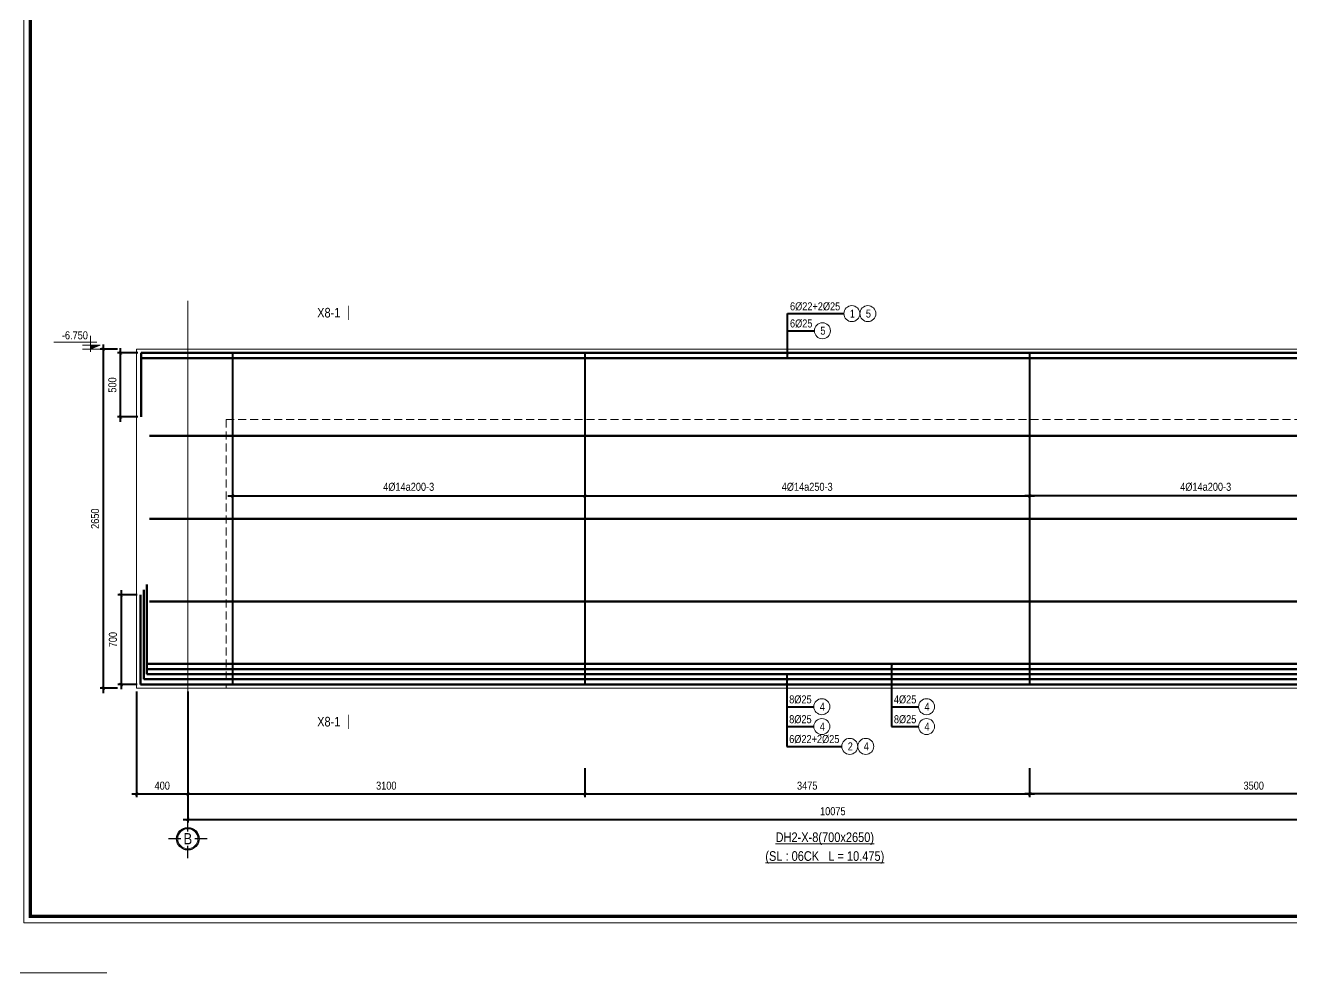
# Model space of a CAD drawing. Header units: millimetres. Extents: x 3014920 to 3563667, y -1638653 to -1356471.
# Drawn here: x 3128014 to 3137905, y -1601326 to -1593923 of the extents above; entities that cross this region are included whole.
import ezdxf
from ezdxf.enums import TextEntityAlignment as Align
from ezdxf.xclip import XClip

# ---------------------------------------------------------------- set-up
doc = ezdxf.new("R2010")
doc.units = ezdxf.units.MM
doc.header["$MEASUREMENT"] = 0
doc.header["$XCLIPFRAME"] = 0
doc.header["$PDMODE"] = 2
for name, pattern in [('6 TANG DIEN HINH 14-15$0$ACAD_ISO10W100', [18, 12, -3, 0, -3]), ('ACAD_ISO04W100', [30, 24, -3, 0, -3]), ('HIDDEN', [0.375, 0.25, -0.125])]:
    doc.linetypes.add(name, pattern=pattern)
doc.layers.get('0').update_dxf_attribs({"lineweight": 9})
doc.layers.get('Defpoints').update_dxf_attribs({"color": 10, "lineweight": 0})
for name, color, linetype, lineweight in [('2', 2, 'Continuous', 20), ('CDAI', 21, 'Continuous', 40), ('CTHEP', 50, 'Continuous', 50), ('DBAO', 90, 'Continuous', 13), ('DGIONG', 130, 'Continuous', 13), ('HATCH', 154, 'Continuous', 9), ('KTH', 154, 'Continuous', 9), ('Net khuat', 8, 'HIDDEN', 13), ('TEXT', 7, 'Continuous', 15), ('TRUC', 251, 'ACAD_ISO04W100', 9)]:
    doc.layers.add(name, color=color, linetype=linetype, lineweight=lineweight)
doc.layers.add('8', color=8, linetype='Continuous')
doc.styles.add('HELVECONDENSE', font='VHELVCN_0.TTF')
doc.styles.add('Star-HelCon', font='VHELVCN_0.TTF')
doc.styles.add('TTP-HelCon', font='VHELVCN_0.TTF')
doc.styles.add('VNI-HELVE-CONDENSE', font='VHELVCN_0.TTF')
doc.dimstyles.new('kc-25', dxfattribs={"dimtxt": 62.5, "dimasz": 20, "dimexe": 20, "dimexo": 50, "dimgap": 25, "dimtad": 3, "dimdec": 0, "dimzin": 0, "dimdsep": 46, "dimtxsty": 'VNI-HELVE-CONDENSE', "dimblk": 'DIM', "dimcen": 2.5, "dimclrd": 256, "dimclre": 154, "dimclrt": 7, "dimaunit": 1, "dimadec": 0, "dimazin": 0, "dimtfac": 1, "dimtdec": 0, "dimtix": 1, "dimtmove": 0, "dimatfit": 3, "dimldrblk": 'DOT', "dimfxl": 1, "dimtolj": 1, "dimtzin": 0, "dimarcsym": 0})
doc.dimstyles.new('TTP-25', dxfattribs={"dimscale": 25, "dimtxt": 2.5, "dimasz": 1, "dimexe": 1, "dimexo": 1, "dimgap": 0.09, "dimtad": 0, "dimdec": 4, "dimrnd": 1, "dimzin": 9, "dimdsep": 46, "dimtxsty": 'TTP-HelCon', "dimblk": 'ARCHTICK', "dimcen": 0.09, "dimdle": 1.5, "dimclrd": 256, "dimclre": 256, "dimclrt": 7, "dimadec": 0, "dimazin": 0, "dimtfac": 1, "dimtdec": 4, "dimtmove": 0, "dimatfit": 3, "dimldrblk": 'ARCHTICK', "dimfxl": 1, "dimtvp": 1, "dimtolj": 1, "dimtzin": 0, "dimarcsym": 0})

# ---------------------------------------------------------------- blocks, each defined once
blk = doc.blocks.new('_ArchTick')
at = {"color": 0, "linetype": 'ByBlock', "const_width": 0.15}
blk.add_lwpolyline([(-0.5, -0.5), (0.5, 0.5)], dxfattribs=at)
blk = doc.blocks.new('*D1247')
at = {"layer": 'Defpoints', "color": 0, "transparency": 16777216}
for p in [(48700, -775), (55100, -775), (48700, -1276)]:
    blk.add_point(p, dxfattribs=at)
at = {"layer": 'KTH', "lineweight": -2, "transparency": 16777216}
for p, q in [((48700, -800), (48700, -1301)), ((55100, -800), (55100, -1301)), ((55137.5, -1276), (48662.5, -1276))]:
    blk.add_line(p, q, dxfattribs=at)
at = {"layer": 'KTH', "lineweight": -2, "transparency": 16777216, "xscale": 25, "yscale": 25, "zscale": 25, "rotation": 180}
blk.add_blockref('_ArchTick', (48700, -1276), dxfattribs=at)
at = {"layer": 'KTH', "lineweight": -2, "transparency": 16777216, "xscale": 25, "yscale": 25, "zscale": 25}
blk.add_blockref('_ArchTick', (55100, -1276), dxfattribs=at)
at = {"layer": 'KTH', "color": 7, "transparency": 16777216, "insert": (51900, -1212.2), "char_height": 62.5, "attachment_point": 5, "style": 'TTP-HelCon'}
blk.add_mtext('\\A1;6400', dxfattribs=at)
blk = doc.blocks.new('CODE')
at = {"layer": 'DBAO'}
for p, q in [((-62.5, -20), (-62.5, 105)), ((-62.5, 0), (-137.5, 30)), ((-137.5, 30), (0, 30)), ((-137.5, 0), (0, 0)), ((-112.5, 55), (223.6, 55))]:
    blk.add_line(p, q, dxfattribs=at)
at = {"layer": 'HATCH', "color": 1}
blk.add_solid([(-62.5, 0), (-137.5, 30), (-62.5, 30)], dxfattribs=at)
blk = doc.blocks.new('dau truc')
blk.add_circle((0, 0), 180)
at = {"layer": '8'}
for p, q in [((0, 127), (0, 345)), ((-127, 0), (-345, 0)), ((0, -345), (0, -127)), ((345, 0), (127, 0))]:
    blk.add_line(p, q, dxfattribs=at)
blk.add_circle((0, 0), 200, dxfattribs=at)
at = {"layer": 'TEXT', "style": 'HELVECONDENSE'}
blk.add_attdef('A', text='', height=233, dxfattribs=at).set_placement((0, 0), align=Align.MIDDLE)
blk = doc.blocks.new('*D1194')
at = {"layer": 'Defpoints', "color": 0, "transparency": 16777216}
for p in [(-1135.5, 5426.4), (-1271.5, 2776.4), (-1135.5, 2776.4)]:
    blk.add_point(p, dxfattribs=at)
at = {"layer": 'KTH', "lineweight": -2, "transparency": 16777216}
for p, q in [((-1271.5, 5463.9), (-1271.5, 2738.9)), ((-1160.5, 5426.4), (-1296.5, 5426.4)), ((-1160.5, 2776.4), (-1296.5, 2776.4))]:
    blk.add_line(p, q, dxfattribs=at)
at = {"layer": 'KTH', "lineweight": -2, "transparency": 16777216, "xscale": 25, "yscale": 25, "zscale": 25}
for p, rotation in [((-1271.5, 5426.4), 90), ((-1271.5, 2776.4), 270)]:
    blk.add_blockref('_ArchTick', p, dxfattribs=dict(at, rotation=rotation))
at = {"layer": 'KTH', "color": 7, "transparency": 16777216, "insert": (-1335.4, 4101.4), "char_height": 62.5, "attachment_point": 5, "rotation": 90, "style": 'TTP-HelCon'}
blk.add_mtext('\\A1;2650', dxfattribs=at)
blk = doc.blocks.new('*D1195')
at = {"layer": 'Defpoints', "color": 0, "transparency": 16777216}
for p in [(2488.9, 2176.4), (5963.9, 2176.4), (5963.9, 1951.4)]:
    blk.add_point(p, dxfattribs=at)
at = {"layer": 'KTH', "lineweight": -2, "transparency": 16777216}
for p, q in [((2488.9, 2151.4), (2488.9, 1926.4)), ((5963.9, 2151.4), (5963.9, 1926.4)), ((2451.4, 1951.4), (6001.4, 1951.4))]:
    blk.add_line(p, q, dxfattribs=at)
at = {"layer": 'KTH', "lineweight": -2, "transparency": 16777216, "xscale": 25, "yscale": 25, "zscale": 25, "rotation": 180}
blk.add_blockref('_ArchTick', (2488.9, 1951.4), dxfattribs=at)
at = {"layer": 'KTH', "lineweight": -2, "transparency": 16777216, "xscale": 25, "yscale": 25, "zscale": 25}
blk.add_blockref('_ArchTick', (5963.9, 1951.4), dxfattribs=at)
at = {"layer": 'KTH', "color": 7, "transparency": 16777216, "insert": (4226.4, 2015.2), "char_height": 62.5, "attachment_point": 5, "style": 'TTP-HelCon'}
blk.add_mtext('\\A1;3475', dxfattribs=at)
blk = doc.blocks.new('DIM')
h = blk.add_hatch(color=1)
h.paths.add_polyline_path([(0.49, 0.29, 1), (0.29, 0.49), (-0.19, 0), (0.19, 0)])
h.paths.add_polyline_path([(0.19, 0), (-0.19, 0), (-0.49, -0.29, 1), (-0.29, -0.49)])
at = {"color": 9}
for p, q in [((-0.19, 0), (-1.5, 0)), ((0.19, 0), (1.5, 0))]:
    blk.add_line(p, q, dxfattribs=at)
at = {"color": 1}
for p, q in [((-0.49, -0.29), (0.29, 0.49)), ((-0.29, -0.49), (0.49, 0.29)), ((-0.19, 0), (0.19, 0))]:
    blk.add_line(p, q, dxfattribs=at)
blk.add_arc((-0.39, -0.39), 0.138, 135, 315, dxfattribs=at)
blk = doc.blocks.new('*D1196')
at = {"layer": 'Defpoints', "color": 0, "transparency": 16777216}
for p in [(-611.1, 2176.4), (2488.9, 2176.4), (2488.9, 1951.4)]:
    blk.add_point(p, dxfattribs=at)
at = {"layer": 'KTH', "lineweight": -2, "transparency": 16777216}
for p, q in [((-611.1, 2151.4), (-611.1, 1926.4)), ((2488.9, 2151.4), (2488.9, 1926.4)), ((-648.6, 1951.4), (2526.4, 1951.4))]:
    blk.add_line(p, q, dxfattribs=at)
at = {"layer": 'KTH', "lineweight": -2, "transparency": 16777216, "xscale": 25, "yscale": 25, "zscale": 25, "rotation": 180}
blk.add_blockref('_ArchTick', (-611.1, 1951.4), dxfattribs=at)
at = {"layer": 'KTH', "lineweight": -2, "transparency": 16777216, "xscale": 25, "yscale": 25, "zscale": 25}
blk.add_blockref('_ArchTick', (2488.9, 1951.4), dxfattribs=at)
at = {"layer": 'KTH', "color": 7, "transparency": 16777216, "insert": (938.9, 2015.2), "char_height": 62.5, "attachment_point": 5, "style": 'TTP-HelCon'}
blk.add_mtext('\\A1;3100', dxfattribs=at)
blk = doc.blocks.new('*D1197')
at = {"layer": 'Defpoints', "color": 0, "transparency": 16777216}
for p in [(-611.1, 2176.4), (9463.9, 2151.4), (9463.9, 1751.5)]:
    blk.add_point(p, dxfattribs=at)
at = {"layer": 'KTH', "lineweight": -2, "transparency": 16777216}
for p, q in [((-611.1, 2151.4), (-611.1, 1726.5)), ((9463.9, 2126.4), (9463.9, 1726.5)), ((-648.6, 1751.5), (9501.4, 1751.5))]:
    blk.add_line(p, q, dxfattribs=at)
at = {"layer": 'KTH', "lineweight": -2, "transparency": 16777216, "xscale": 25, "yscale": 25, "zscale": 25, "rotation": 180}
blk.add_blockref('_ArchTick', (-611.1, 1751.5), dxfattribs=at)
at = {"layer": 'KTH', "lineweight": -2, "transparency": 16777216, "xscale": 25, "yscale": 25, "zscale": 25}
blk.add_blockref('_ArchTick', (9463.9, 1751.5), dxfattribs=at)
at = {"layer": 'KTH', "color": 7, "transparency": 16777216, "insert": (4426.4, 1815.3), "char_height": 62.5, "attachment_point": 5, "style": 'TTP-HelCon'}
blk.add_mtext('\\A1;10075', dxfattribs=at)
blk = doc.blocks.new('*D1198')
at = {"layer": 'Defpoints', "color": 0, "transparency": 16777216}
for p in [(-261.1, 4476.9), (2488.9, 4476.9), (2488.9, 4279.8)]:
    blk.add_point(p, dxfattribs=at)
at = {"layer": 'KTH', "lineweight": -2, "transparency": 16777216}
for p, q in [((-261.1, 4451.9), (-261.1, 4254.8)), ((2488.9, 4451.9), (2488.9, 4254.8)), ((-298.6, 4279.8), (2526.4, 4279.8))]:
    blk.add_line(p, q, dxfattribs=at)
at = {"layer": 'KTH', "lineweight": -2, "transparency": 16777216, "xscale": 25, "yscale": 25, "zscale": 25, "rotation": 180}
blk.add_blockref('_ArchTick', (-261.1, 4279.8), dxfattribs=at)
at = {"layer": 'KTH', "lineweight": -2, "transparency": 16777216, "xscale": 25, "yscale": 25, "zscale": 25}
blk.add_blockref('_ArchTick', (2488.9, 4279.8), dxfattribs=at)
at = {"layer": 'KTH', "color": 7, "transparency": 16777216, "insert": (1113.9, 4349.7), "char_height": 62.5, "attachment_point": 5, "style": 'TTP-HelCon'}
blk.add_mtext('\\A1;4Þ14a200-3', dxfattribs=at)
blk = doc.blocks.new('*D1199')
at = {"layer": 'Defpoints', "color": 0, "transparency": 16777216}
for p in [(2488.9, 4476.9), (5963.9, 4476.9), (5963.9, 4279.8)]:
    blk.add_point(p, dxfattribs=at)
at = {"layer": 'KTH', "lineweight": -2, "transparency": 16777216}
for p, q in [((2488.9, 4451.9), (2488.9, 4254.8)), ((5963.9, 4451.9), (5963.9, 4254.8)), ((2451.4, 4279.8), (6001.4, 4279.8))]:
    blk.add_line(p, q, dxfattribs=at)
at = {"layer": 'KTH', "lineweight": -2, "transparency": 16777216, "xscale": 25, "yscale": 25, "zscale": 25, "rotation": 180}
blk.add_blockref('_ArchTick', (2488.9, 4279.8), dxfattribs=at)
at = {"layer": 'KTH', "lineweight": -2, "transparency": 16777216, "xscale": 25, "yscale": 25, "zscale": 25}
blk.add_blockref('_ArchTick', (5963.9, 4279.8), dxfattribs=at)
at = {"layer": 'KTH', "color": 7, "transparency": 16777216, "insert": (4226.4, 4349.7), "char_height": 62.5, "attachment_point": 5, "style": 'TTP-HelCon'}
blk.add_mtext('\\A1;4Þ14a250-3', dxfattribs=at)
blk = doc.blocks.new('*D1200')
at = {"layer": 'Defpoints', "color": 0, "transparency": 16777216}
for p in [(5963.9, 2176.4), (9463.9, 2176.4), (5963.9, 1951.4)]:
    blk.add_point(p, dxfattribs=at)
at = {"layer": 'KTH', "lineweight": -2, "transparency": 16777216}
for p, q in [((5963.9, 2151.4), (5963.9, 1926.4)), ((9463.9, 2151.4), (9463.9, 1926.4)), ((9501.4, 1951.4), (5926.4, 1951.4))]:
    blk.add_line(p, q, dxfattribs=at)
at = {"layer": 'KTH', "lineweight": -2, "transparency": 16777216, "xscale": 25, "yscale": 25, "zscale": 25, "rotation": 180}
blk.add_blockref('_ArchTick', (5963.9, 1951.4), dxfattribs=at)
at = {"layer": 'KTH', "lineweight": -2, "transparency": 16777216, "xscale": 25, "yscale": 25, "zscale": 25}
blk.add_blockref('_ArchTick', (9463.9, 1951.4), dxfattribs=at)
at = {"layer": 'KTH', "color": 7, "transparency": 16777216, "insert": (7713.9, 2015.2), "char_height": 62.5, "attachment_point": 5, "style": 'TTP-HelCon'}
blk.add_mtext('\\A1;3500', dxfattribs=at)
blk = doc.blocks.new('*D1201')
at = {"layer": 'Defpoints', "color": 0, "transparency": 16777216}
for p in [(5963.9, 4476.9), (8713.9, 4476.9), (5963.9, 4279.8)]:
    blk.add_point(p, dxfattribs=at)
at = {"layer": 'KTH', "lineweight": -2, "transparency": 16777216}
for p, q in [((5963.9, 4451.9), (5963.9, 4254.8)), ((8713.9, 4451.9), (8713.9, 4254.8)), ((8751.4, 4279.8), (5926.4, 4279.8))]:
    blk.add_line(p, q, dxfattribs=at)
at = {"layer": 'KTH', "lineweight": -2, "transparency": 16777216, "xscale": 25, "yscale": 25, "zscale": 25, "rotation": 180}
blk.add_blockref('_ArchTick', (5963.9, 4279.8), dxfattribs=at)
at = {"layer": 'KTH', "lineweight": -2, "transparency": 16777216, "xscale": 25, "yscale": 25, "zscale": 25}
blk.add_blockref('_ArchTick', (8713.9, 4279.8), dxfattribs=at)
at = {"layer": 'KTH', "color": 7, "transparency": 16777216, "insert": (7338.9, 4349.7), "char_height": 62.5, "attachment_point": 5, "style": 'TTP-HelCon'}
blk.add_mtext('\\A1;4Þ14a200-3', dxfattribs=at)
blk = doc.blocks.new('*D1202')
at = {"layer": 'Defpoints', "color": 0, "transparency": 16777216}
for p in [(-981.1, 3506.4), (-1132.5, 2806.4), (-981.1, 2806.4)]:
    blk.add_point(p, dxfattribs=at)
at = {"layer": 'KTH', "lineweight": -2, "transparency": 16777216}
for p, q in [((-1006.1, 3506.4), (-1157.5, 3506.4)), ((-1132.5, 3543.9), (-1132.5, 2768.9)), ((-1006.1, 2806.4), (-1157.5, 2806.4))]:
    blk.add_line(p, q, dxfattribs=at)
at = {"layer": 'KTH', "lineweight": -2, "transparency": 16777216, "xscale": 25, "yscale": 25, "zscale": 25}
for p, rotation in [((-1132.5, 3506.4), 90), ((-1132.5, 2806.4), 270)]:
    blk.add_blockref('_ArchTick', p, dxfattribs=dict(at, rotation=rotation))
at = {"layer": 'KTH', "color": 7, "transparency": 16777216, "insert": (-1196.3, 3156.4), "char_height": 62.5, "attachment_point": 5, "rotation": 90, "style": 'TTP-HelCon'}
blk.add_mtext('\\A1;700', dxfattribs=at)
blk = doc.blocks.new('*D1203')
at = {"layer": 'Defpoints', "color": 0, "transparency": 16777216}
for p in [(-1136.4, 5396.4), (-976.7, 5396.4), (-976.7, 4896.4)]:
    blk.add_point(p, dxfattribs=at)
at = {"layer": 'KTH', "lineweight": -2, "transparency": 16777216}
for p, q in [((-1001.7, 5396.4), (-1161.4, 5396.4)), ((-1136.4, 4858.9), (-1136.4, 5433.9)), ((-1001.7, 4896.4), (-1161.4, 4896.4))]:
    blk.add_line(p, q, dxfattribs=at)
at = {"layer": 'KTH', "lineweight": -2, "transparency": 16777216, "xscale": 25, "yscale": 25, "zscale": 25}
for p, rotation in [((-1136.4, 5396.4), 90), ((-1136.4, 4896.4), 270)]:
    blk.add_blockref('_ArchTick', p, dxfattribs=dict(at, rotation=rotation))
at = {"layer": 'KTH', "color": 7, "transparency": 16777216, "insert": (-1200.3, 5146.4), "char_height": 62.5, "attachment_point": 5, "rotation": 90, "style": 'TTP-HelCon'}
blk.add_mtext('\\A1;500', dxfattribs=at)
blk = doc.blocks.new('MC')
at = {"layer": 'CTHEP', "const_width": 10, "elevation": 0}
blk.add_lwpolyline([(36, 150), (36, 0)], dxfattribs=at)
at = {"layer": 'TEXT', "style": 'TTP-HelCon'}
blk.add_attdef('A', text='', height=100, dxfattribs=at).set_placement((-50, 26), align=Align.RIGHT)
blk = doc.blocks.new('*D1206')
at = {"layer": 'Defpoints', "color": 0, "transparency": 16777216}
for p in [(-1011.1, 2776.4), (-611.1, 2776.4), (-611.1, 1951.4)]:
    blk.add_point(p, dxfattribs=at)
at = {"layer": 'KTH', "lineweight": -2, "transparency": 16777216}
for p, q in [((-1011.1, 2751.4), (-1011.1, 1926.4)), ((-611.1, 2751.4), (-611.1, 1926.4)), ((-1048.6, 1951.4), (-573.6, 1951.4))]:
    blk.add_line(p, q, dxfattribs=at)
at = {"layer": 'KTH', "lineweight": -2, "transparency": 16777216, "xscale": 25, "yscale": 25, "zscale": 25, "rotation": 180}
blk.add_blockref('_ArchTick', (-1011.1, 1951.4), dxfattribs=at)
at = {"layer": 'KTH', "lineweight": -2, "transparency": 16777216, "xscale": 25, "yscale": 25, "zscale": 25}
blk.add_blockref('_ArchTick', (-611.1, 1951.4), dxfattribs=at)
at = {"layer": 'KTH', "color": 7, "transparency": 16777216, "insert": (-811.1, 2015.2), "char_height": 62.5, "attachment_point": 5, "style": 'TTP-HelCon'}
blk.add_mtext('\\A1;400', dxfattribs=at)
blk = doc.blocks.new('CHG_XX_Khung ten')
blk.add_lwpolyline([(15, 579), (826, 579), (826, 15), (15, 15)], close=True)
at = {"color": 4, "linetype": 'Continuous', "const_width": 1}
blk.add_lwpolyline([(17, 577), (824, 577), (824, 17), (17, 17)], close=True, dxfattribs=at)
at = {"layer": 'Defpoints', "color": 1, "ltscale": 2}
blk.add_lwpolyline([(40.06, 0), (0, 0), (0, 40)], dxfattribs=at)
blk = doc.blocks.new('2X-6')
at = {"layer": 'CTHEP'}
blk.add_line((62408.63368, 325.00001), (-295.8093, 325), dxfattribs=at)
blk.add_lwpolyline([(-320.00014, -145), (62469.99431, -144.99999), (62469.99431, -144.99999)], dxfattribs=at)
at = {"layer": 'KTH'}
dim = blk.add_linear_dim(base=(48700.00181, -1276), p1=(55100.00181, -775), p2=(48700.00181, -775), dimstyle='TTP-25', override={"dimtmove": 1}, dxfattribs=at)
dim.commit()
dim.dimension.update_dxf_attribs({"geometry": '*D1247', "text_midpoint": (51900.00181, -1212.16666)})
blk = doc.blocks.new('2X-8')
at = {"layer": 'CDAI'}
for points in [[(-261.10339, 5396.41255), (-261.10339, 2806.41255)], [(5963.89528, 5396.41044), (5963.89528, 2806.41044)]]:
    blk.add_lwpolyline(points, dxfattribs=at)
at = {"layer": 'CDAI', "elevation": 0}
blk.add_lwpolyline([(2488.89528, 5396.41255), (2488.89528, 2806.41255)], dxfattribs=at)
at = {"layer": 'CTHEP'}
for p, q in [((-976.69215, 5396.41044), (-976.69215, 4896.41044)), ((9429.54902, 4748.91044), (-911.11061, 4748.91044)), ((9429.54902, 4101.41044), (-911.11061, 4101.41044)), ((-931.1031, 2886.41044), (-931.1031, 3586.41044)), ((-981.1031, 2806.41044), (-981.1031, 3506.41044)), ((-956.1031, 2846.41044), (-956.1031, 3546.41044)), ((9392.06204, 3453.91044), (-911.11061, 3453.91044))]:
    blk.add_line(p, q, dxfattribs=at)
for points in [[(-976.69215, 5396.41044), (9429.54902, 5396.41044)], [(-976.69215, 5356.41044), (9429.54902, 5356.41044)], [(9383.89689, 2966.41044), (-931.1031, 2966.41044)], [(9383.89689, 2926.41044), (-931.1031, 2926.41044)], [(9383.89689, 2886.41044), (-931.1031, 2886.41044)], [(6866.77334, 2886.41044), (9383.89689, 2886.41044)], [(-981.1031, 2806.41044), (9433.89689, 2806.41044)], [(9408.89689, 2846.41044), (-956.1031, 2846.41044)], [(6866.77012, 2846.41044), (9408.89689, 2846.41044)]]:
    blk.add_lwpolyline(points, dxfattribs=at)
at = {"layer": 'DBAO', "linetype": 'Continuous'}
blk.add_line((-1011.1031, 5426.41044), (9463.89689, 5426.41044), dxfattribs=at)
at = {"layer": 'DBAO', "linetype": 'Continuous', "flags": 128}
blk.add_lwpolyline([(9463.89689, 2776.41044), (-1011.1031, 2776.41044), (-1011.1031, 5426.41044)], dxfattribs=at)
at = {"layer": 'DGIONG'}
for centre in [(4575.17023, 5703.86063), (4700.17023, 5703.86063), (4345.15017, 5570.33777), (4340.65782, 2632.47911), (5158.49038, 2632.47911), (4340.65778, 2477.4981), (5158.49034, 2477.4981), (4558.54728, 2322.5171), (4683.54728, 2322.5171)]:
    blk.add_circle(centre, 62.5, dxfattribs=at)
at = {"layer": 'Net khuat', "ltscale": 250}
for q in [(8763.89528, 4876.42516), (-311.10339, 2776.41044)]:
    blk.add_line((-311.10339, 4876.44308), q, dxfattribs=at)
at = {"layer": 'TRUC', "linetype": '6 TANG DIEN HINH 14-15$0$ACAD_ISO10W100', "ltscale": 1250}
blk.add_lwpolyline([(-611.1031, 5804.68136), (-611.1031, 1914.23677)], dxfattribs=at)
at = {"xscale": 0.75, "yscale": 0.75, "zscale": 0.75}
for p in [(617.97585, 5654.43109), (617.97585, 2458.36767)]:
    blk.add_blockref('MC', p, dxfattribs=at).add_auto_attribs({'A': 'X8-1'})
at = {"layer": '2', "ltscale": 300}
ref = blk.add_blockref('dau truc', (-611.1031, 1600.59017), dxfattribs=dict(at, xscale=0.4367131292819977, yscale=0.4367131292819977, zscale=0.4367131292819977))
ref.add_attrib('A', 'B', dxfattribs={"layer": 'TEXT', "height": 87.5, "style": 'HELVECONDENSE'}).set_placement((-611.1031, 1600.59017), align=Align.MIDDLE)
at = {"layer": 'KTH', "linetype": 'Continuous', "xscale": -1}
blk.add_blockref('CODE', (-1434.04116, 5426.41044), dxfattribs=at)
at = {"layer": 'TEXT', "style": 'TTP-HelCon'}
for s, p in [('6Þ22+2Þ25', (4092.16194, 5729.71358, 0)), ('6Þ25', (4092.16194, 5596.19072, 0)), ('8Þ25', (4085.73944, 2658.33205, 0)), ('4Þ25', (4903.57201, 2658.33205, 0)), ('8Þ25', (4085.73941, 2503.35105, 0)), ('8Þ25', (4903.57197, 2503.35105, 0)), ('6Þ22+2Þ25', (4085.73941, 2348.37005, 0))]:
    blk.add_text(s, height=62.5, dxfattribs=at).set_placement(p)
at = {"layer": 'TEXT', "style": 'Star-HelCon'}
for s, p in [('1', (4579.3369, 5703.86063)), ('5', (4704.3369, 5703.86063)), ('5', (4349.31683, 5570.33777)), ('4', (4344.82449, 2632.47911)), ('4', (5162.65705, 2632.47911)), ('4', (4344.82445, 2477.4981)), ('4', (5162.65701, 2477.4981)), ('2', (4562.71395, 2322.5171)), ('4', (4687.71395, 2322.5171))]:
    blk.add_text(s, height=62.5, dxfattribs=at).set_placement(p, align=Align.MIDDLE)
at = {"layer": 'TEXT', "style": 'TTP-HelCon'}
blk.add_text('-6.750', height=62.5, dxfattribs=at).set_placement((-1391.77449, 5503.40543), align=Align.RIGHT)
for s, p in [('%%UDH2-X-8(700x2650)', (4363.8969, 1574.7647)), ('%%U(SL : 06CK   L = 10.475)', (4363.8969, 1427.87011))]:
    blk.add_text(s, height=75, dxfattribs=at).set_placement(p, align=Align.CENTER)
at = {"layer": 'KTH'}
for base, p1, p2, angle, picture, middle in [((-1271.54116, 2776.41044), (-1135.54116, 5426.41044), (-1135.54116, 2776.41044), 90, '*D1194', (-1335.37449, 4101.41044)), ((9463.89689, 1751.4547), (-611.1031, 2176.41044), (9463.89689, 2151.41044), 180, '*D1197', (4426.3969, 1815.28804)), ((5963.89528, 1951.41044), (9463.89689, 2176.41044), (5963.89528, 2176.41044), 180, '*D1200', (7713.89609, 2015.24377))]:
    dim = blk.add_linear_dim(base=base, p1=p1, p2=p2, angle=angle, dimstyle='TTP-25', override={"dimtmove": 1}, dxfattribs=at)
    dim.commit()
    dim.dimension.update_dxf_attribs({"geometry": picture, "text_midpoint": middle})
for p1, p2, distance, picture, middle in [((-976.69215, 4896.41044), (-976.69215, 5396.41044), 159.725, '*D1203', (-1200.25048, 5146.41044)), ((-981.1031, 3506.41044), (-981.1031, 2806.41044), -151.38305, '*D1202', (-1196.31948, 3156.41044))]:
    dim = blk.add_aligned_dim(p1=p1, p2=p2, distance=distance, dimstyle='TTP-25', override={"dimtmove": 1}, dxfattribs=at)
    dim.commit()
    dim.dimension.update_dxf_attribs({"geometry": picture, "text_midpoint": middle})
for base, p1, p2, text, picture, middle in [((2488.89528, 4279.78996), (-261.10339, 4476.92663), (2488.89528, 4476.92663), '4Þ14a200-3', '*D1198', (1113.89595, 4349.70663)), ((5963.89528, 4279.78996), (2488.89528, 4476.92663), (5963.89528, 4476.92663), '4Þ14a250-3', '*D1199', (4226.39528, 4349.70663))]:
    dim = blk.add_linear_dim(base=base, p1=p1, p2=p2, text=text, dimstyle='TTP-25', override={"dimtmove": 1}, dxfattribs=at)
    dim.commit()
    dim.dimension.update_dxf_attribs({"geometry": picture, "text_midpoint": middle})
dim = blk.add_linear_dim(base=(5963.89528, 4279.78996), p1=(8713.89528, 4476.92663), p2=(5963.89528, 4476.92663), angle=180, text='4Þ14a200-3', dimstyle='TTP-25', override={"dimtmove": 1}, dxfattribs=at)
dim.commit()
dim.dimension.update_dxf_attribs({"geometry": '*D1201', "text_midpoint": (7338.89528, 4349.70663)})
for base, p1, p2, picture, middle in [((-611.1031, 1951.41044), (-1011.1031, 2776.41044), (-611.1031, 2776.41044), '*D1206', (-811.1031, 2015.24377)), ((2488.89528, 1951.41044), (-611.10308, 2176.41044), (2488.89528, 2176.41044), '*D1196', (938.8961, 2015.24377)), ((5963.89528, 1951.41044), (2488.89528, 2176.41044), (5963.89528, 2176.41044), '*D1195', (4226.39528, 2015.24377))]:
    dim = blk.add_linear_dim(base=base, p1=p1, p2=p2, dimstyle='TTP-25', override={"dimtmove": 1}, dxfattribs=at)
    dim.commit()
    dim.dimension.update_dxf_attribs({"geometry": picture, "text_midpoint": middle})
at = {"layer": 'DGIONG'}
for points in [[(4073.65017, 5356.41044), (4073.6499, 5703.86063), (4512.67023, 5703.86063)], [(4073.65017, 5396.41044), (4073.6499, 5570.33777), (4282.65017, 5570.33777)], [(4067.22752, 2886.41044), (4067.22741, 2632.47911), (4278.15782, 2632.47911)], [(4885.06001, 2926.41044), (4885.05993, 2477.4981), (5095.99034, 2477.4981)], [(4885.06005, 2966.41044), (4885.05998, 2632.47911), (5095.99038, 2632.47911)], [(4067.22753, 2846.41044), (4067.22737, 2477.4981), (4278.15778, 2477.4981)], [(4067.22749, 2806.41044), (4067.22737, 2322.5171), (4496.04728, 2322.5171)]]:
    blk.add_leader(points, dimstyle='kc-25', override={"dimtad": 0, "dimldrblk": 'ArchTick', "dimfxl": 100, "dimarcsym": 1}, dxfattribs=at)

msp = doc.modelspace()

# ---------------------------------------------------------------- block references
at = {"layer": 'CDAI', "color": 5}
msp.add_blockref('2X-8', (3129894.53435, -1601880.25749), dxfattribs=at)
at = {"layer": 'DBAO'}
ref = msp.add_blockref('2X-6', (3074314.82334, -1594324.75409), dxfattribs=at)
XClip(ref).set_block_clipping_path([(32066.1207128667, -1516.4499482337), (49237.6601369379, 2289.1510342029)])

# ---------------------------------------------------------------- next in the draw order: block references
at = {"color": 5, "xscale": 25.92478421704392, "yscale": 25.92478421704392, "zscale": 25.92478421704392}
msp.add_blockref('CHG_XX_Khung ten', (3127612.34498, -1601326.46106), dxfattribs=at)

doc.saveas('drawing.dxf')
